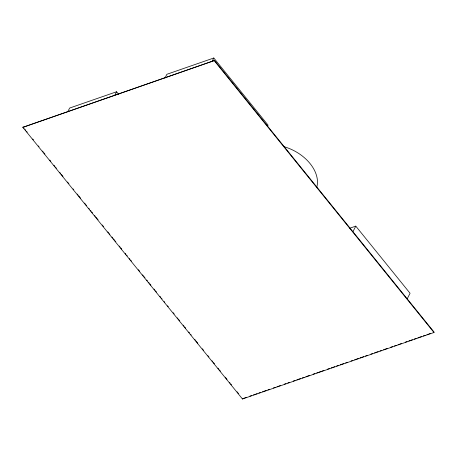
<?xml version="1.0" encoding="UTF-8"?>
<svg xmlns="http://www.w3.org/2000/svg" width="457" height="457" viewBox="0 0 457 457"><rect width="100%" height="100%" fill="white"/><g stroke="black" fill="none" stroke-linecap="round" stroke-linejoin="round"><path stroke-width="0.69" d="M22.85 127.337L214.539 60.484L434.15 332.153L433.967 332.507L242.461 399.001L22.85 127.337L214.539 60.484M67.716 111.805L69.647 108.052L116.581 91.754L118.803 94.508M114.65 95.507L116.581 91.754M164.943 78.044L166.868 74.291L213.802 57.999L268.082 125.144L267.436 126.395M211.871 61.746L213.802 57.999M242.461 399.001L243.849 398.23M352.895 231.756L355.786 226.129L410.066 293.274L407.176 298.901M349.754 228.22L355.786 226.129M244.449 398.024L246.254 397.396M249.87 396.139L251.676 395.511M253.481 394.888L255.292 394.26M255.891 394.048L257.097 393.631M258.902 393.003L260.707 392.374M262.518 391.746L266.128 390.495M267.933 389.867L269.744 389.238M273.355 387.987L275.165 387.359M276.971 386.731L278.176 386.314M278.776 386.102L280.581 385.474M284.197 384.223L286.002 383.594M287.807 382.966L289.618 382.338M293.228 381.087L295.033 380.458M296.844 379.83L300.455 378.573M302.266 377.945L304.071 377.322M305.876 376.694L309.492 375.437M313.102 374.186L314.907 373.558M316.718 372.929L318.523 372.301M319.123 372.089L321.534 371.255M322.134 371.044L323.944 370.421M327.555 369.165L329.366 368.536M331.171 367.908L332.976 367.285M333.576 367.074L334.781 366.657M336.592 366.028L338.397 365.4M340.202 364.772L343.818 363.521M345.623 362.892L347.429 362.264M351.045 361.007L352.85 360.384M354.655 359.756L355.86 359.339M356.466 359.128L358.271 358.499M360.076 357.871L361.881 357.243M362.487 357.037L363.692 356.62M365.497 355.992L367.302 355.363M370.918 354.106L372.723 353.484M374.529 352.855L378.145 351.599M379.95 350.97L381.755 350.342M383.566 349.719L387.176 348.463M390.792 347.206L392.597 346.583M394.402 345.955L396.208 345.326M398.018 344.698L399.224 344.281M399.824 344.07L401.629 343.441M405.245 342.19L407.05 341.562M408.855 340.933L410.666 340.305M411.266 340.099L412.471 339.682M414.276 339.054L416.081 338.426M417.892 337.797L421.503 336.541M423.308 335.918L425.119 335.289M426.924 334.661L428.129 334.244M428.729 334.033L430.534 333.404M214.356 60.838L433.967 332.507M23.033 126.983L24.072 128.274M25.118 129.56L25.809 130.422M26.506 131.279L27.203 132.142M32.761 139.019L33.458 139.876M38.319 145.897L39.016 146.754M42.49 151.056L43.187 151.913M43.883 152.775L44.923 154.06M49.79 160.081L50.83 161.372M53.96 165.24L54.651 166.097M55.348 166.959L56.388 168.25M59.867 172.546L60.558 173.409M61.255 174.266L62.992 176.413M67.51 182L68.898 183.72M73.069 188.878L73.766 189.741M77.239 194.036L77.936 194.899M78.627 195.756L79.672 197.047M80.021 197.475L80.712 198.338M84.539 203.068L85.579 204.353M85.927 204.787L86.624 205.644M88.704 208.226L89.401 209.083M90.446 210.374L91.137 211.231M91.834 212.094L92.531 212.951M94.616 215.533L95.307 216.39M96.004 217.252L98.089 219.828M102.259 224.987L103.648 226.706M107.818 231.865L108.515 232.727M109.206 233.584L109.903 234.447M111.988 237.023L112.685 237.886M113.376 238.743L114.421 240.034M115.113 240.89L115.81 241.753M119.283 246.049L119.98 246.911M120.677 247.768L121.716 249.059M125.195 253.361L125.886 254.218M126.583 255.08L127.275 255.937M129.36 258.519L130.056 259.376M130.753 260.239L131.445 261.096M138.397 269.693L139.785 271.412M142.567 274.851L143.264 275.714M143.955 276.571L145 277.862M146.737 280.01L147.434 280.872M148.474 282.158L149.171 283.02M149.862 283.877L150.907 285.168M154.032 289.035L154.729 289.898M155.426 290.755L156.465 292.046M159.939 296.342L160.636 297.204M161.332 298.061L162.024 298.924M164.109 301.5L164.806 302.363M167.588 305.802L168.279 306.658M173.146 312.679L174.186 313.97M177.316 317.838L178.013 318.695M178.704 319.557L179.75 320.848M183.223 325.144L183.92 326.007M184.611 326.864L185.656 328.155M188.781 332.022L189.478 332.879M190.518 334.17L191.215 335.032M194.688 339.328L195.385 340.191M196.082 341.048L197.818 343.196M202.337 348.788L203.725 350.508M207.895 355.666L208.935 356.951M212.065 360.824L212.756 361.681M213.453 362.544L214.499 363.829M217.972 368.131L218.669 368.988M219.36 369.85L220.405 371.141M225.267 377.156L227.003 379.304M229.437 382.315L230.134 383.172M230.831 384.034L231.522 384.891M237.08 391.769L238.474 393.488M284.094 146.703A37.577 25.581 27.2 0 1 316.61 187.741"/></g></svg>
